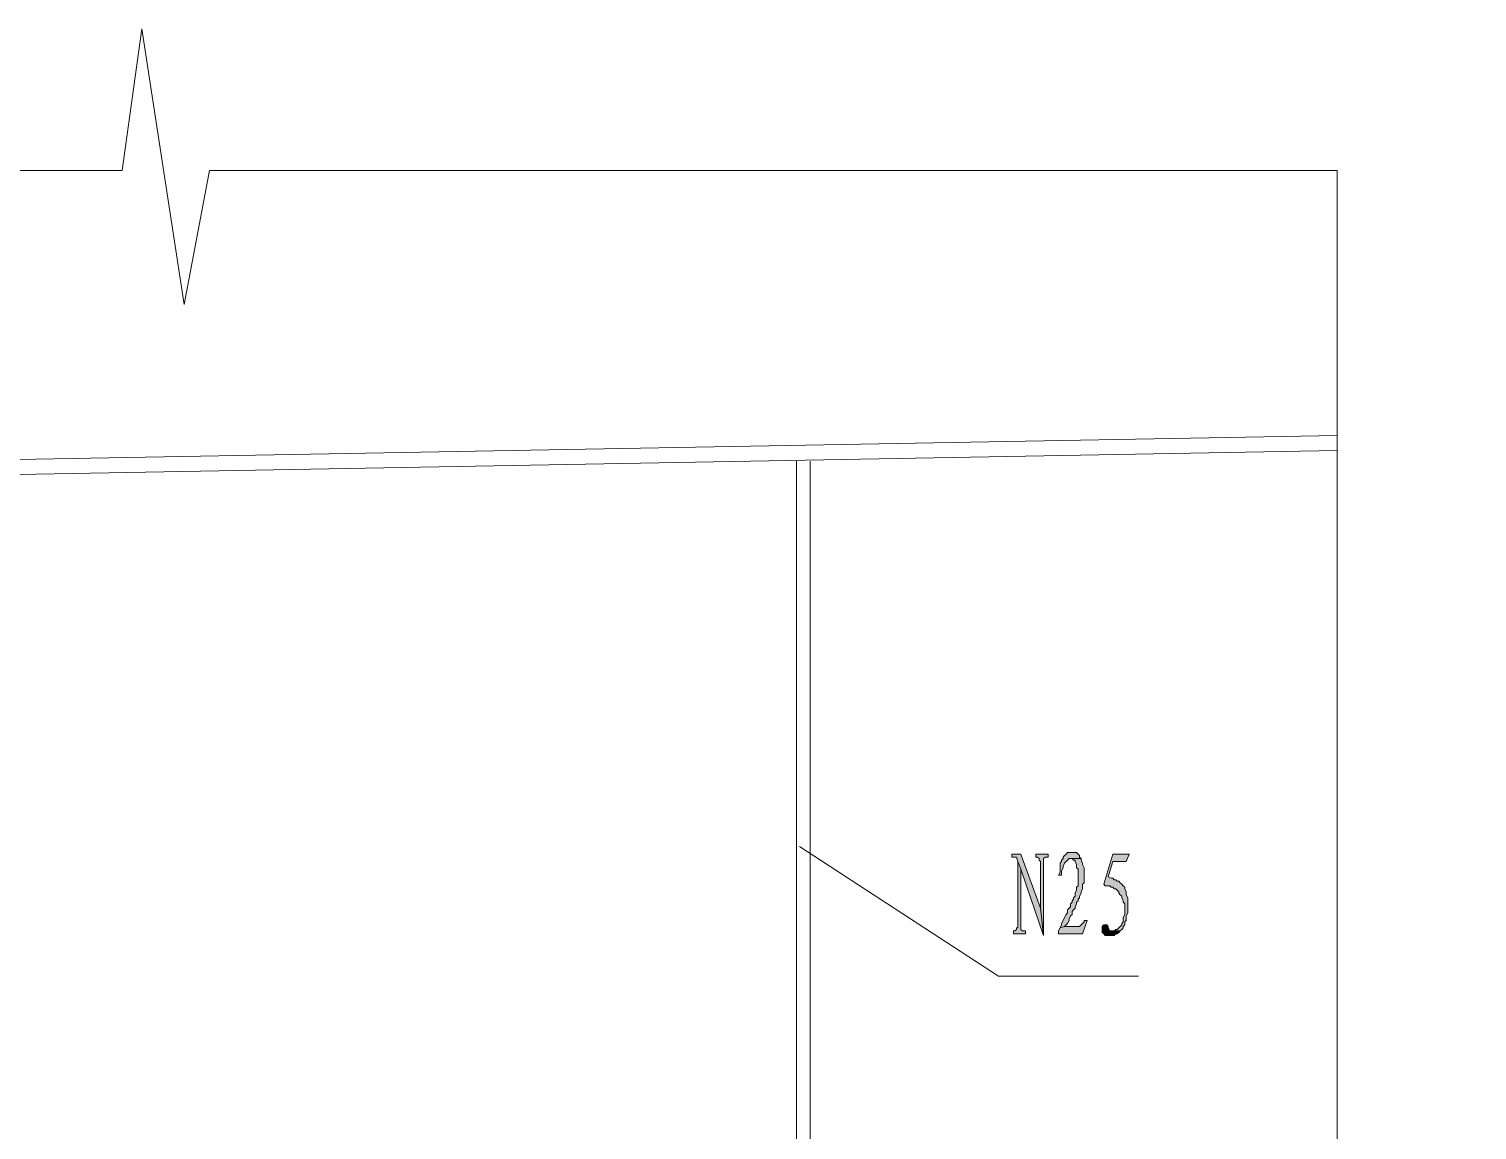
# Model space of a CAD drawing. Header units: millimetres. Extents: x 24 to 410, y 10 to 282.
# Drawn here: x 135.17 to 175.9, y 117.42 to 148.38 of the extents above; entities that cross this region are included whole.
import ezdxf

# ---------------------------------------------------------------- set-up
doc = ezdxf.new("R2010")
doc.units = ezdxf.units.MM

msp = doc.modelspace()

# ---------------------------------------------------------------- hatches: boundary and pattern name
h = msp.add_hatch(color=256)
h.dxf.hatch_style = 2
h.paths.add_polyline_path([(163.068, 125.179667), (162.814, 125.179667), (162.814, 125.095), (162.941, 125.095), (162.983333, 124.968), (163.068, 124.756333), (163.703, 122.893667), (163.618333, 123.655667)])
h = msp.add_hatch(color=256)
h.dxf.hatch_style = 2
h.paths.add_polyline_path([(163.83, 125.179667), (163.491333, 125.179667), (163.491333, 125.095), (163.533667, 125.095), (163.576, 125.052667), (163.576, 125.010333), (163.618333, 124.968), (163.618333, 123.655667), (163.703, 122.893667), (163.703, 125.052667), (163.745333, 125.095), (163.83, 125.095)])
h = msp.add_hatch(color=256)
h.dxf.hatch_style = 2
h.paths.add_polyline_path([(164.507333, 125.222), (164.380333, 125.222), (164.338, 125.179667), (164.295667, 125.137333), (164.253333, 125.095), (164.253333, 125.052667), (164.211, 125.010333), (164.211, 124.968), (164.168667, 124.925667), (164.168667, 124.671667), (164.126333, 124.587), (164.211, 124.587), (164.211, 124.671667), (164.211, 124.714), (164.253333, 124.798667), (164.253333, 124.841), (164.295667, 124.925667), (164.338, 124.968), (164.380333, 125.010333), (164.422667, 125.052667), (164.465, 125.052667), (164.761333, 125.052667), (164.719, 125.095), (164.719, 125.137333), (164.676667, 125.179667), (164.634333, 125.222)])
h = msp.add_hatch(color=256)
h.dxf.hatch_style = 2
h.paths.add_polyline_path([(164.761333, 125.052667), (164.465, 125.052667), (164.507333, 125.052667), (164.549667, 125.010333), (164.592, 125.010333), (164.592, 124.968), (164.634333, 124.883333), (164.634333, 124.798667), (164.676667, 124.756333), (164.676667, 124.290667), (164.634333, 124.248333), (164.634333, 124.163667), (164.592, 124.079), (164.592, 123.994333), (164.549667, 123.952), (164.549667, 123.909667), (164.507333, 123.867333), (164.507333, 123.825), (164.465, 123.782667), (164.465, 123.698), (164.422667, 123.655667), (164.380333, 123.613333), (164.380333, 123.528667), (164.338, 123.486333), (164.295667, 123.401667), (164.253333, 123.317), (164.211, 123.232333), (164.211, 123.19), (164.168667, 123.105333), (164.295667, 123.147667), (164.338, 123.19), (164.380333, 123.232333), (164.422667, 123.317), (164.422667, 123.359333), (164.465, 123.444), (164.507333, 123.486333), (164.507333, 123.571), (164.549667, 123.613333), (164.592, 123.655667), (164.592, 123.698), (164.634333, 123.782667), (164.634333, 123.825), (164.676667, 123.867333), (164.676667, 123.909667), (164.719, 123.952), (164.719, 123.994333), (164.761333, 124.079), (164.761333, 124.121333), (164.803667, 124.206), (164.803667, 124.333), (164.846, 124.375333), (164.846, 124.798667), (164.803667, 124.883333), (164.803667, 124.925667), (164.761333, 125.010333)])
h = msp.add_hatch(color=256)
h.dxf.hatch_style = 2
h.paths.add_polyline_path([(166.116, 125.179667), (165.650333, 125.179667), (165.396333, 124.333), (165.438667, 124.290667), (165.565667, 124.290667), (165.608, 124.248333), (165.650333, 124.248333), (165.692667, 124.206), (165.735, 124.206), (165.777333, 124.163667), (165.819667, 124.121333), (165.819667, 124.079), (165.862, 124.036667), (165.904333, 123.994333), (165.904333, 123.952), (165.946667, 123.867333), (165.946667, 123.825), (165.989, 123.782667), (165.989, 123.486333), (165.946667, 123.401667), (165.946667, 123.359333), (165.946667, 123.274667), (165.904333, 123.232333), (165.904333, 123.19), (165.862, 123.147667), (165.819667, 123.105333), (165.777333, 123.063), (165.735, 123.063), (165.692667, 123.020667), (165.565667, 123.020667), (165.862, 123.020667), (165.904333, 123.063), (165.946667, 123.105333), (165.946667, 123.147667), (165.989, 123.19), (165.989, 123.274667), (166.031333, 123.317), (166.031333, 123.444), (166.073667, 123.528667), (166.073667, 123.952), (166.031333, 124.036667), (166.031333, 124.121333), (165.989, 124.206), (165.989, 124.248333), (165.946667, 124.290667), (165.904333, 124.333), (165.862, 124.375333), (165.819667, 124.417667), (165.777333, 124.417667), (165.735, 124.46), (165.692667, 124.46), (165.650333, 124.502333), (165.608, 124.502333), (165.523333, 124.544667), (165.650333, 124.968), (166.031333, 124.968)])
h = msp.add_hatch(color=256)
h.dxf.hatch_style = 2
h.paths.add_polyline_path([(162.983333, 124.968), (162.983333, 123.105333), (162.941, 123.105333), (162.941, 123.063), (162.898667, 123.020667), (162.856333, 123.020667), (162.856333, 122.936), (163.195, 122.936), (163.195, 123.020667), (163.110333, 123.020667), (163.068, 123.063), (163.068, 124.756333)])
h = msp.add_hatch(color=256)
h.dxf.hatch_style = 2
h.paths.add_polyline_path([(164.930667, 123.317), (164.846, 123.317), (164.846, 123.274667), (164.803667, 123.232333), (164.761333, 123.19), (164.719, 123.147667), (164.295667, 123.147667), (164.168667, 123.105333), (164.126333, 123.020667), (164.126333, 122.936), (164.803667, 122.936)])
h = msp.add_hatch(color=256)
h.dxf.hatch_style = 2
h.paths.add_polyline_path([(165.438667, 123.19), (165.396333, 123.19), (165.354, 123.147667), (165.354, 122.978333), (165.396333, 122.936), (165.438667, 122.893667), (165.692667, 122.893667), (165.735, 122.936), (165.777333, 122.936), (165.819667, 122.978333), (165.862, 123.020667), (165.565667, 123.020667), (165.523333, 123.105333), (165.523333, 123.147667), (165.481, 123.19)])

# ---------------------------------------------------------------- linework, layer by layer
at = {"lineweight": 0}
for points in [[(99.779667, 144.399), (137.795, 144.399), (138.345333, 148.378333), (139.530667, 140.631333), (140.250333, 144.399), (171.958, 144.399)], [(171.958, 144.399), (171.958, 79.205667), (175.895, 78.655333), (168.190333, 77.427667), (171.958, 76.708), (171.958, 36.999333)], [(171.958, 136.948333), (99.779667, 135.636)], [(171.958, 136.525), (99.779667, 135.212667)], [(156.760333, 49.191333), (156.760333, 136.228667)], [(157.141333, 49.191333), (157.141333, 136.228667)], [(162.433, 121.750667), (156.845, 125.391333)], [(162.433, 121.750667), (166.37, 121.750667)]]:
    msp.add_lwpolyline(points, dxfattribs=at)
for points in [[(163.068, 125.179667), (162.814, 125.179667), (162.814, 125.095), (162.941, 125.095), (162.983333, 124.968), (163.068, 124.756333), (163.703, 122.893667), (163.618333, 123.655667)], [(163.83, 125.179667), (163.491333, 125.179667), (163.491333, 125.095), (163.533667, 125.095), (163.576, 125.052667), (163.576, 125.010333), (163.618333, 124.968), (163.618333, 123.655667), (163.703, 122.893667), (163.703, 125.052667), (163.745333, 125.095), (163.83, 125.095)], [(164.507333, 125.222), (164.380333, 125.222), (164.338, 125.179667), (164.295667, 125.137333), (164.253333, 125.095), (164.253333, 125.052667), (164.211, 125.010333), (164.211, 124.968), (164.168667, 124.925667), (164.168667, 124.671667), (164.126333, 124.587), (164.211, 124.587), (164.211, 124.671667), (164.211, 124.714), (164.253333, 124.798667), (164.253333, 124.841), (164.295667, 124.925667), (164.338, 124.968), (164.380333, 125.010333), (164.422667, 125.052667), (164.465, 125.052667), (164.761333, 125.052667), (164.719, 125.095), (164.719, 125.137333), (164.676667, 125.179667), (164.634333, 125.222)], [(164.761333, 125.052667), (164.465, 125.052667), (164.507333, 125.052667), (164.549667, 125.010333), (164.592, 125.010333), (164.592, 124.968), (164.634333, 124.883333), (164.634333, 124.798667), (164.676667, 124.756333), (164.676667, 124.290667), (164.634333, 124.248333), (164.634333, 124.163667), (164.592, 124.079), (164.592, 123.994333), (164.549667, 123.952), (164.549667, 123.909667), (164.507333, 123.867333), (164.507333, 123.825), (164.465, 123.782667), (164.465, 123.698), (164.422667, 123.655667), (164.380333, 123.613333), (164.380333, 123.528667), (164.338, 123.486333), (164.295667, 123.401667), (164.253333, 123.317), (164.211, 123.232333), (164.211, 123.19), (164.168667, 123.105333), (164.295667, 123.147667), (164.338, 123.19), (164.380333, 123.232333), (164.422667, 123.317), (164.422667, 123.359333), (164.465, 123.444), (164.507333, 123.486333), (164.507333, 123.571), (164.549667, 123.613333), (164.592, 123.655667), (164.592, 123.698), (164.634333, 123.782667), (164.634333, 123.825), (164.676667, 123.867333), (164.676667, 123.909667), (164.719, 123.952), (164.719, 123.994333), (164.761333, 124.079), (164.761333, 124.121333), (164.803667, 124.206), (164.803667, 124.333), (164.846, 124.375333), (164.846, 124.798667), (164.803667, 124.883333), (164.803667, 124.925667), (164.761333, 125.010333)], [(166.116, 125.179667), (165.650333, 125.179667), (165.396333, 124.333), (165.438667, 124.290667), (165.565667, 124.290667), (165.608, 124.248333), (165.650333, 124.248333), (165.692667, 124.206), (165.735, 124.206), (165.777333, 124.163667), (165.819667, 124.121333), (165.819667, 124.079), (165.862, 124.036667), (165.904333, 123.994333), (165.904333, 123.952), (165.946667, 123.867333), (165.946667, 123.825), (165.989, 123.782667), (165.989, 123.486333), (165.946667, 123.401667), (165.946667, 123.359333), (165.946667, 123.274667), (165.904333, 123.232333), (165.904333, 123.19), (165.862, 123.147667), (165.819667, 123.105333), (165.777333, 123.063), (165.735, 123.063), (165.692667, 123.020667), (165.565667, 123.020667), (165.862, 123.020667), (165.904333, 123.063), (165.946667, 123.105333), (165.946667, 123.147667), (165.989, 123.19), (165.989, 123.274667), (166.031333, 123.317), (166.031333, 123.444), (166.073667, 123.528667), (166.073667, 123.952), (166.031333, 124.036667), (166.031333, 124.121333), (165.989, 124.206), (165.989, 124.248333), (165.946667, 124.290667), (165.904333, 124.333), (165.862, 124.375333), (165.819667, 124.417667), (165.777333, 124.417667), (165.735, 124.46), (165.692667, 124.46), (165.650333, 124.502333), (165.608, 124.502333), (165.523333, 124.544667), (165.650333, 124.968), (166.031333, 124.968)], [(162.983333, 124.968), (162.983333, 123.105333), (162.941, 123.105333), (162.941, 123.063), (162.898667, 123.020667), (162.856333, 123.020667), (162.856333, 122.936), (163.195, 122.936), (163.195, 123.020667), (163.110333, 123.020667), (163.068, 123.063), (163.068, 124.756333)], [(164.930667, 123.317), (164.846, 123.317), (164.846, 123.274667), (164.803667, 123.232333), (164.761333, 123.19), (164.719, 123.147667), (164.295667, 123.147667), (164.168667, 123.105333), (164.126333, 123.020667), (164.126333, 122.936), (164.803667, 122.936)], [(165.438667, 123.19), (165.396333, 123.19), (165.354, 123.147667), (165.354, 122.978333), (165.396333, 122.936), (165.438667, 122.893667), (165.692667, 122.893667), (165.735, 122.936), (165.777333, 122.936), (165.819667, 122.978333), (165.862, 123.020667), (165.565667, 123.020667), (165.523333, 123.105333), (165.523333, 123.147667), (165.481, 123.19)]]:
    msp.add_lwpolyline(points, close=True, dxfattribs=at)

doc.saveas('drawing.dxf')
